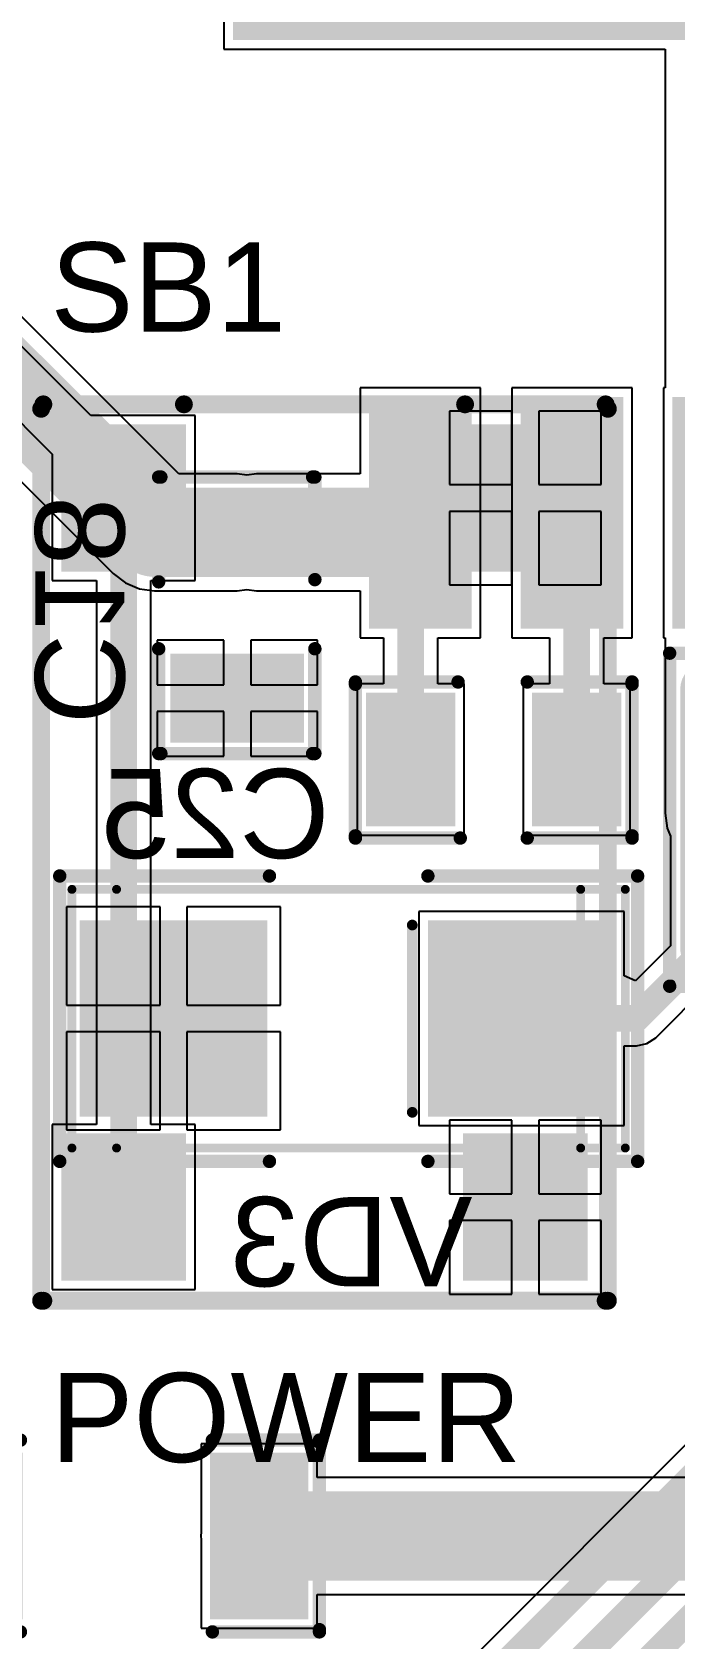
# Model space of a CAD drawing. Header units: millimetres. Extents: x 95 to 305, y 96 to 295.
# Drawn here: x 264.57 to 271.77, y 176.05 to 194.06 of the extents above; entities that cross this region are included whole.
import ezdxf

# ---------------------------------------------------------------- set-up
doc = ezdxf.new("R2010")
doc.units = ezdxf.units.MM
for name, color, linetype in [('BottomLayer', 5, 'Continuous'), ('BottomOverlay', 54, 'Continuous'), ('BottomPaste', 16, 'Continuous'), ('BottomSolder', 6, 'Continuous'), ('Mechanical1', 6, 'Continuous'), ('Mechanical11', 56, 'Continuous'), ('Mechanical15', 56, 'Continuous'), ('TopLayer', 1, 'Continuous'), ('TopOverlay', 2, 'Continuous'), ('TopPaste', 8, 'Continuous'), ('TopSolder', 216, 'Continuous')]:
    doc.layers.add(name, color=color, linetype=linetype)
doc.styles.add('Arial', font='arial.ttf', dxfattribs={"height": 0.2})

# ---------------------------------------------------------------- blocks, each defined once
blk = doc.blocks.new('DO_214AC__SMA__B_56')
at = {"layer": 'BottomLayer'}
for points in [[(-2.95000172, 1.04739948), (-0.95000064, 1.04739948), (-0.95000064, -1.0526014), (-2.95000172, -1.0526014)], [(0.95000064, 1.04739948), (2.95000172, 1.04739948), (2.95000172, -1.0526014), (0.95000064, -1.0526014)]]:
    blk.add_hatch(color=5, dxfattribs=at).paths.add_polyline_path(points)
at = {"layer": 'BottomPaste'}
for points in [[(-2.95000172, 1.04739948), (-0.95000064, 1.04739948), (-0.95000064, -1.0526014), (-2.95000172, -1.0526014)], [(0.95000064, 1.04739948), (2.95000172, 1.04739948), (2.95000172, -1.0526014), (0.95000064, -1.0526014)]]:
    blk.add_hatch(color=16, dxfattribs=at).paths.add_polyline_path(points)
at = {"layer": 'BottomSolder'}
for points in [[(-3.00000162, 1.09739938), (-0.90000074, 1.09739938), (-0.90000074, -1.1026013), (-3.00000162, -1.1026013)], [(0.90000074, 1.09739938), (3.00000162, 1.09739938), (3.00000162, -1.1026013), (0.90000074, -1.1026013)]]:
    blk.add_hatch(color=6, dxfattribs=at).paths.add_polyline_path(points)
at = {"layer": 'BottomOverlay'}
for points, const_width in [([(-0.90000074, 1.59999934), (-3.25000112, 1.5999968)], 0.1499997), ([(-3.25000112, 1.5999968), (-3.25000112, -1.5999968)], 0.1499997), ([(3.22499736, 1.59999934), (0.87499952, 1.59999934)], 0.1499997), ([(3.22499736, 1.59999934), (3.22499736, -1.59999934)], 0.1499997), ([(-0.72500236, 1.05000044), (-0.72500236, -1.05000044)], 0.11999976), ([(-0.90000074, -1.59999934), (-3.25000112, -1.5999968)], 0.1499997), ([(3.22499736, -1.59999934), (0.87499952, -1.59999934)], 0.1499997)]:
    blk.add_lwpolyline(points, dxfattribs=dict(at, const_width=const_width))
for points, const_width in [([(-3.28750168, 1.5999968, 1), (-3.21250056, 1.5999968, 1)], 0.07499858), ([(-3.28750168, 1.5999968, 1), (-3.21250056, 1.5999968, 1)], 0.07499858), ([(-0.9375012999999999, 1.59999934, 1), (-0.86250018, 1.59999934, 1)], 0.07499858), ([(0.8374989599999999, 1.59999934, 1), (0.9125000799999999, 1.59999934, 1)], 0.07499858), ([(3.187496799999999, 1.59999934, 1), (3.26249792, 1.59999934, 1)], 0.07499858), ([(3.187496799999999, 1.59999934, 1), (3.26249792, 1.59999934, 1)], 0.07499858), ([(-0.7550023, 1.05000044, 1), (-0.6950024199999999, 1.05000044, 1)], 0.05999988), ([(-0.7550023, -1.05000044, 1), (-0.6950024199999999, -1.05000044, 1)], 0.05999988), ([(-3.28750168, -1.5999968, 1), (-3.21250056, -1.5999968, 1)], 0.07499858), ([(-3.28750168, -1.5999968, 1), (-3.21250056, -1.5999968, 1)], 0.07499858), ([(-0.9375012999999999, -1.59999934, 1), (-0.86250018, -1.59999934, 1)], 0.07499858), ([(0.8374989599999999, -1.59999934, 1), (0.9125000799999999, -1.59999934, 1)], 0.07499858), ([(3.187496799999999, -1.59999934, 1), (3.26249792, -1.59999934, 1)], 0.07499858), ([(3.187496799999999, -1.59999934, 1), (3.26249792, -1.59999934, 1)], 0.07499858)]:
    blk.add_lwpolyline(points, format="xyb", close=True, dxfattribs=dict(at, const_width=const_width))
at = {"layer": 'Mechanical1', "const_width": 0.0999998}
for points in [[(-2.61180072, 1.44999964), (-2.61180072, -1.44999964)], [(2.58819904, 1.44999964), (-2.61180072, 1.44999964)], [(2.58819904, 1.44999964), (2.58819904, -1.44999964)], [(2.58819904, -1.44999964), (-2.61180072, -1.44999964)]]:
    blk.add_lwpolyline(points, dxfattribs=at)
at = {"layer": 'Mechanical1', "const_width": 0.0499999}
for points in [[(-2.6367994, 1.44999964, 1), (-2.58680204, 1.44999964, 1)], [(-2.6367994, 1.44999964, 1), (-2.58680204, 1.44999964, 1)], [(2.56320036, 1.44999964, 1), (2.61319772, 1.44999964, 1)], [(2.56320036, 1.44999964, 1), (2.61319772, 1.44999964, 1)], [(-2.6367994, -1.44999964, 1), (-2.58680204, -1.44999964, 1)], [(-2.6367994, -1.44999964, 1), (-2.58680204, -1.44999964, 1)], [(2.56320036, -1.44999964, 1), (2.61319772, -1.44999964, 1)], [(2.56320036, -1.44999964, 1), (2.61319772, -1.44999964, 1)]]:
    blk.add_lwpolyline(points, format="xyb", close=True, dxfattribs=at)
at = {"layer": 'Mechanical11', "const_width": 0.0999998}
for points in [[(-3.11179972, 1.44999964), (-3.11179972, -1.44999964)], [(3.08819804, 1.44999964), (-3.11179972, 1.44999964)], [(3.08819804, 1.44999964), (3.08819804, -1.44999964)], [(3.08819804, -1.44999964), (-3.11179972, -1.44999964)]]:
    blk.add_lwpolyline(points, dxfattribs=at)
at = {"layer": 'Mechanical11', "const_width": 0.0499999}
for points in [[(-3.1367984, 1.44999964, 1), (-3.08680104, 1.44999964, 1)], [(-3.1367984, 1.44999964, 1), (-3.08680104, 1.44999964, 1)], [(3.06319936, 1.44999964, 1), (3.11319672, 1.44999964, 1)], [(3.06319936, 1.44999964, 1), (3.11319672, 1.44999964, 1)], [(-3.1367984, -1.44999964, 1), (-3.08680104, -1.44999964, 1)], [(-3.1367984, -1.44999964, 1), (-3.08680104, -1.44999964, 1)], [(3.06319936, -1.44999964, 1), (3.11319672, -1.44999964, 1)], [(3.06319936, -1.44999964, 1), (3.11319672, -1.44999964, 1)]]:
    blk.add_lwpolyline(points, format="xyb", close=True, dxfattribs=at)
blk = doc.blocks.new('DTSM_61N_V_T_R_76')
at = {"layer": 'TopLayer'}
for points in [[(-0.7750022599999999, 5.15000113), (0.77499718, 5.15000113), (0.77499718, 3.85000119), (-0.7750022599999999, 3.85000119)], [(7.17499454, 5.150003669999999), (8.72499398, 5.150003669999999), (8.72499398, 3.85000373), (7.17499454, 3.85000373)], [(-0.77499972, 0.64999997), (0.77499972, 0.64999997), (0.77499972, -0.64999997), (-0.77499972, -0.64999997)], [(7.17499708, 0.64999997), (8.72499652, 0.64999997), (8.72499652, -0.64999997), (7.17499708, -0.64999997)]]:
    blk.add_hatch(color=1, dxfattribs=at).paths.add_polyline_path(points)
at = {"layer": 'TopPaste'}
for points in [[(-0.7750022599999999, 5.15000113), (0.77499718, 5.15000113), (0.77499718, 3.85000119), (-0.7750022599999999, 3.85000119)], [(7.17499454, 5.150003669999999), (8.72499398, 5.150003669999999), (8.72499398, 3.85000373), (7.17499454, 3.85000373)], [(-0.77499972, 0.64999997), (0.77499972, 0.64999997), (0.77499972, -0.64999997), (-0.77499972, -0.64999997)], [(7.17499708, 0.64999997), (8.72499652, 0.64999997), (8.72499652, -0.64999997), (7.17499708, -0.64999997)]]:
    blk.add_hatch(color=8, dxfattribs=at).paths.add_polyline_path(points)
at = {"layer": 'TopSolder'}
for points in [[(-0.8250021599999999, 5.20000103), (0.8249970799999999, 5.20000103), (0.8249970799999999, 3.80000129), (-0.8250021599999999, 3.80000129)], [(7.124994640000001, 5.20000357), (8.77499388, 5.20000357), (8.77499388, 3.80000383), (7.124994640000001, 3.80000383)], [(-0.8249996199999998, 0.69999987), (0.8249996199999998, 0.69999987), (0.8249996199999998, -0.69999987), (-0.8249996199999998, -0.69999987)], [(7.124997179999999, 0.69999987), (8.774996419999999, 0.69999987), (8.774996419999999, -0.69999987), (7.124997179999999, -0.69999987)]]:
    blk.add_hatch(color=216, dxfattribs=at).paths.add_polyline_path(points)
at = {"layer": 'TopOverlay', "const_width": 0.1999996}
for points in [[(-1.05000806, 3.82499108), (-1.05000806, 5.39999174)], [(8.999994699999998, 5.425000579999999), (-1.00000054, 5.425000579999999)], [(8.999997239999999, -0.90000074), (8.999994699999998, 5.39999936)], [(-1.05000552, 0.6749923), (-1.05000806, 3.82499108)], [(-1.05000552, -0.9000083599999998), (-1.05000552, 0.6749923)], [(8.999997239999999, -0.92500196), (-1.00000308, -0.92500196)]]:
    blk.add_lwpolyline(points, dxfattribs=at)
at = {"layer": 'TopOverlay', "const_width": 0.0999998}
for points in [[(-1.10000796, 5.39999174, 1), (-1.00000816, 5.39999174, 1)], [(-1.05000044, 5.425000579999999, 1), (-0.95000064, 5.425000579999999, 1)], [(8.949994799999999, 5.425000579999999, 1), (9.0499946, 5.425000579999999, 1)], [(8.949994799999999, 5.39999936, 1), (9.0499946, 5.39999936, 1)], [(-1.10000796, 3.82499108, 1), (-1.00000816, 3.82499108, 1)], [(-1.10000796, 3.82499108, 1), (-1.00000816, 3.82499108, 1)], [(-1.10000542, 0.6749923, 1), (-1.00000562, 0.6749923, 1)], [(-1.10000542, 0.6749923, 1), (-1.00000562, 0.6749923, 1)], [(-1.10000542, -0.9000083599999998, 1), (-1.00000562, -0.9000083599999998, 1)], [(-1.05000298, -0.92500196, 1), (-0.9500031800000001, -0.92500196, 1)], [(8.94999734, -0.90000074, 1), (9.049997139999999, -0.90000074, 1)], [(8.94999734, -0.92500196, 1), (9.049997139999999, -0.92500196, 1)]]:
    blk.add_lwpolyline(points, format="xyb", close=True, dxfattribs=at)
blk = doc.blocks.new('RES1206_B_120')
at = {"layer": 'BottomLayer'}
for points in [[(-2.09999707, 0.8849994999999999), (-1.09999653, 0.8849994999999999), (-1.09999653, -0.8849994999999999), (-2.09999707, -0.8849994999999999)], [(1.09999653, 0.8849994999999999), (2.09999707, 0.8849994999999999), (2.09999707, -0.8849994999999999), (1.09999653, -0.8849994999999999)]]:
    blk.add_hatch(color=5, dxfattribs=at).paths.add_polyline_path(points)
at = {"layer": 'BottomPaste'}
for points in [[(-2.09999707, 0.8849994999999999), (-1.09999653, 0.8849994999999999), (-1.09999653, -0.8849994999999999), (-2.09999707, -0.8849994999999999)], [(1.09999653, 0.8849994999999999), (2.09999707, 0.8849994999999999), (2.09999707, -0.8849994999999999), (1.09999653, -0.8849994999999999)]]:
    blk.add_hatch(color=16, dxfattribs=at).paths.add_polyline_path(points)
at = {"layer": 'BottomSolder'}
for points in [[(-2.14999697, 0.9349994), (-1.04999663, 0.9349994), (-1.04999663, -0.9349994), (-2.14999697, -0.9349994)], [(1.04999663, 0.9349994), (2.14999697, 0.9349994), (2.14999697, -0.9349994), (1.04999663, -0.9349994)]]:
    blk.add_hatch(color=6, dxfattribs=at).paths.add_polyline_path(points)
at = {"layer": 'BottomOverlay', "const_width": 0.1499997}
for points in [[(-1.07499658, 1.07500166), (-2.2750018, 1.07500166)], [(-2.2750018, 1.05000044), (-2.2750018, -1.05000044)], [(2.2750018, 1.07500166), (1.07499658, 1.07500166)], [(2.2750018, 1.05000044), (2.2750018, -1.05000044)], [(-1.07499658, -1.07500166), (-2.2750018, -1.07500166)], [(2.2750018, -1.07500166), (1.07499658, -1.07500166)]]:
    blk.add_lwpolyline(points, dxfattribs=at)
at = {"layer": 'BottomOverlay', "const_width": 0.07499858}
for points in [[(-2.31250236, 1.07500166, 1), (-2.23750124, 1.07500166, 1)], [(-2.31250236, 1.05000044, 1), (-2.23750124, 1.05000044, 1)], [(-1.11249714, 1.07500166, 1), (-1.03749602, 1.07500166, 1)], [(1.03749602, 1.07500166, 1), (1.11249714, 1.07500166, 1)], [(2.23750124, 1.07500166, 1), (2.31250236, 1.07500166, 1)], [(2.23750124, 1.05000044, 1), (2.31250236, 1.05000044, 1)], [(-2.31250236, -1.05000044, 1), (-2.23750124, -1.05000044, 1)], [(-2.31250236, -1.07500166, 1), (-2.23750124, -1.07500166, 1)], [(-1.11249714, -1.07500166, 1), (-1.03749602, -1.07500166, 1)], [(1.03749602, -1.07500166, 1), (1.11249714, -1.07500166, 1)], [(2.23750124, -1.05000044, 1), (2.31250236, -1.05000044, 1)], [(2.23750124, -1.07500166, 1), (2.31250236, -1.07500166, 1)]]:
    blk.add_lwpolyline(points, format="xyb", close=True, dxfattribs=at)
blk = doc.blocks.new('VLS3012HBX_B_134')
at = {"layer": 'BottomLayer'}
h = blk.add_hatch(color=5, dxfattribs=at)
edge = h.paths.add_edge_path()
edge.add_arc((-1.30000121, 1.45000091), 0.2499995, 90, 180)
edge.add_line((-1.55000071, 1.45000091), (-1.55000071, -1.45000091))
edge.add_arc((-1.30000121, -1.45000091), 0.2499995, 180, 270)
edge.add_line((-1.30000121, -1.70000041), (-0.7999996699999999, -1.70000041))
edge.add_arc((-0.7999996699999999, -1.45000091), 0.2499995, 270, 360)
edge.add_line((-0.5500001699999999, -1.45000091), (-0.5500001699999999, 1.45000091))
edge.add_arc((-0.7999996699999999, 1.45000091), 0.2499995, 0, 90)
edge.add_line((-0.7999996699999999, 1.70000041), (-1.30000121, 1.70000041))
h = blk.add_hatch(color=5, dxfattribs=at)
edge = h.paths.add_edge_path()
edge.add_arc((0.8999994699999999, 1.35000111), 0.3499993, 90, 180)
edge.add_line((0.5500001699999999, 1.35000111), (0.5500001699999999, -1.35000111))
edge.add_arc((0.8999994699999999, -1.35000111), 0.3499993, 180, 270)
edge.add_line((0.8999994699999998, -1.70000041), (1.20000141, -1.70000041))
edge.add_arc((1.20000141, -1.35000111), 0.3499993, 270, 360)
edge.add_line((1.55000071, -1.35000111), (1.55000071, 1.35000111))
edge.add_arc((1.20000141, 1.35000111), 0.3499993, 0, 90)
edge.add_line((1.20000141, 1.70000041), (0.8999994699999999, 1.70000041))
at = {"layer": 'BottomPaste'}
h = blk.add_hatch(color=16, dxfattribs=at)
edge = h.paths.add_edge_path()
edge.add_arc((-1.30000121, 1.45000091), 0.2499995, 90, 180)
edge.add_line((-1.55000071, 1.45000091), (-1.55000071, -1.45000091))
edge.add_arc((-1.30000121, -1.45000091), 0.2499995, 180, 270)
edge.add_line((-1.30000121, -1.70000041), (-0.7999996699999999, -1.70000041))
edge.add_arc((-0.7999996699999999, -1.45000091), 0.2499995, 270, 360)
edge.add_line((-0.5500001699999999, -1.45000091), (-0.5500001699999999, 1.45000091))
edge.add_arc((-0.7999996699999999, 1.45000091), 0.2499995, 0, 90)
edge.add_line((-0.7999996699999999, 1.70000041), (-1.30000121, 1.70000041))
h = blk.add_hatch(color=16, dxfattribs=at)
edge = h.paths.add_edge_path()
edge.add_arc((0.8999994699999999, 1.35000111), 0.3499993, 90, 180)
edge.add_line((0.5500001699999999, 1.35000111), (0.5500001699999999, -1.35000111))
edge.add_arc((0.8999994699999999, -1.35000111), 0.3499993, 180, 270)
edge.add_line((0.8999994699999998, -1.70000041), (1.20000141, -1.70000041))
edge.add_arc((1.20000141, -1.35000111), 0.3499993, 270, 360)
edge.add_line((1.55000071, -1.35000111), (1.55000071, 1.35000111))
edge.add_arc((1.20000141, 1.35000111), 0.3499993, 0, 90)
edge.add_line((1.20000141, 1.70000041), (0.8999994699999999, 1.70000041))
at = {"layer": 'BottomSolder'}
h = blk.add_hatch(color=6, dxfattribs=at)
edge = h.paths.add_edge_path()
edge.add_arc((-1.30000121, 1.45000091), 0.2999994, 90, 180)
edge.add_line((-1.60000061, 1.45000091), (-1.60000061, -1.45000091))
edge.add_arc((-1.30000121, -1.45000091), 0.2999994, 180, 270.0000000000001)
edge.add_line((-1.30000121, -1.75000031), (-0.7999996699999999, -1.75000031))
edge.add_arc((-0.7999996699999999, -1.45000091), 0.2999994, 270, 360)
edge.add_line((-0.5000002699999999, -1.45000091), (-0.5000002699999999, 1.45000091))
edge.add_arc((-0.7999996699999999, 1.45000091), 0.2999994, 0, 90)
edge.add_line((-0.7999996699999999, 1.75000031), (-1.30000121, 1.75000031))
h = blk.add_hatch(color=6, dxfattribs=at)
edge = h.paths.add_edge_path()
edge.add_arc((0.8999994699999999, 1.35000111), 0.3999992, 90, 180)
edge.add_line((0.5000002699999999, 1.35000111), (0.5000002699999999, -1.35000111))
edge.add_arc((0.8999994699999999, -1.35000111), 0.3999992, 180, 270)
edge.add_line((0.8999994699999998, -1.75000031), (1.20000141, -1.75000031))
edge.add_arc((1.20000141, -1.35000111), 0.3999992, 270, 360)
edge.add_line((1.60000061, -1.35000111), (1.60000061, 1.35000111))
edge.add_arc((1.20000141, 1.35000111), 0.3999992, 0, 90)
edge.add_line((1.20000141, 1.75000031), (0.8999994699999999, 1.75000031))
at = {"layer": 'BottomOverlay', "const_width": 0.1499997}
for points in [[(-1.71800012, -1.8796), (-1.71800012, 1.8542)], [(-1.71800012, 1.8542), (1.7272, 1.8542)], [(1.7272, -1.8796), (1.7272, 1.8542)], [(-1.71800012, -1.8796), (1.7272, -1.8796)]]:
    blk.add_lwpolyline(points, dxfattribs=at)
at = {"layer": 'BottomOverlay', "const_width": 0.07499858}
for points in [[(-1.75550068, 1.8542, 1), (-1.68049956, 1.8542, 1)], [(-1.75550068, 1.8542, 1), (-1.68049956, 1.8542, 1)], [(1.68969944, 1.8542, 1), (1.76470056, 1.8542, 1)], [(1.68969944, 1.8542, 1), (1.76470056, 1.8542, 1)], [(-1.75550068, -1.8796, 1), (-1.68049956, -1.8796, 1)], [(-1.75550068, -1.8796, 1), (-1.68049956, -1.8796, 1)], [(1.68969944, -1.8796, 1), (1.76470056, -1.8796, 1)], [(1.68969944, -1.8796, 1), (1.76470056, -1.8796, 1)]]:
    blk.add_lwpolyline(points, format="xyb", close=True, dxfattribs=at)
at = {"layer": 'Mechanical15', "const_width": 0.0999998}
for points in [[(-1.7018, -1.8542), (-1.7018, 1.8542)], [(-1.7018, 1.8542), (1.7018, 1.8542)], [(1.7018, -1.85420254), (1.7018, 1.8542)], [(-1.7018, -1.8542), (1.7018, -1.85420254)]]:
    blk.add_lwpolyline(points, dxfattribs=at)
at = {"layer": 'Mechanical15', "const_width": 0.0499999}
for points in [[(-1.72679868, 1.8542, 1), (-1.67680132, 1.8542, 1)], [(-1.72679868, 1.8542, 1), (-1.67680132, 1.8542, 1)], [(1.67680132, 1.8542, 1), (1.72679868, 1.8542, 1)], [(1.67680132, 1.8542, 1), (1.72679868, 1.8542, 1)], [(-1.72679868, -1.8542, 1), (-1.67680132, -1.8542, 1)], [(-1.72679868, -1.8542, 1), (-1.67680132, -1.8542, 1)], [(1.67680132, -1.85420254, 1), (1.72679868, -1.85420254, 1)], [(1.67680132, -1.85420254, 1), (1.72679868, -1.85420254, 1)]]:
    blk.add_lwpolyline(points, format="xyb", close=True, dxfattribs=at)
blk = doc.blocks.new('TO263_5L_B_154')
at = {"layer": 'BottomLayer'}
for points in [[(-3.72400322, 7.513599399999999), (-2.67400278, 7.513599399999999), (-2.67400278, 5.01359932), (-3.72400322, 5.01359932)], [(-2.02400154, 7.513599399999999), (-0.9740011, 7.513599399999999), (-0.9740011, 5.01359932), (-2.02400154, 5.01359932)], [(-0.3240024, 7.513599399999999), (0.7259980399999999, 7.513599399999999), (0.7259980399999999, 5.01359932), (-0.3240024, 5.01359932)], [(1.37599674, 7.513599399999999), (2.42599718, 7.513599399999999), (2.42599718, 5.01359932), (1.37599674, 5.01359932)], [(3.07599842, 7.513599399999999), (4.12599886, 7.513599399999999), (4.12599886, 5.01359932), (3.07599842, 5.01359932)], [(-5.249002709999999, 0.91359863), (5.650998349999999, 0.91359863), (5.650998349999999, -8.18640095), (-5.249002709999999, -8.18640095)]]:
    blk.add_hatch(color=5, dxfattribs=at).paths.add_polyline_path(points)
at = {"layer": 'BottomPaste'}
for points in [[(-3.72400322, 7.513599399999999), (-2.67400278, 7.513599399999999), (-2.67400278, 5.01359932), (-3.72400322, 5.01359932)], [(-2.02400154, 7.513599399999999), (-0.9740011, 7.513599399999999), (-0.9740011, 5.01359932), (-2.02400154, 5.01359932)], [(-0.3240024, 7.513599399999999), (0.7259980399999999, 7.513599399999999), (0.7259980399999999, 5.01359932), (-0.3240024, 5.01359932)], [(1.37599674, 7.513599399999999), (2.42599718, 7.513599399999999), (2.42599718, 5.01359932), (1.37599674, 5.01359932)], [(3.07599842, 7.513599399999999), (4.12599886, 7.513599399999999), (4.12599886, 5.01359932), (3.07599842, 5.01359932)], [(-5.249002709999999, 0.91359863), (5.650998349999999, 0.91359863), (5.650998349999999, -8.18640095), (-5.249002709999999, -8.18640095)]]:
    blk.add_hatch(color=16, dxfattribs=at).paths.add_polyline_path(points)
at = {"layer": 'BottomSolder'}
for points in [[(-3.774003119999999, 7.563599299999999), (-2.62400288, 7.563599299999999), (-2.62400288, 4.96359942), (-3.774003119999999, 4.96359942)], [(-2.07400144, 7.563599299999999), (-0.9240012, 7.563599299999999), (-0.9240012, 4.96359942), (-2.07400144, 4.96359942)], [(-0.3740023, 7.563599299999999), (0.77599794, 7.563599299999999), (0.77599794, 4.96359942), (-0.3740023, 4.96359942)], [(1.32599684, 7.563599299999999), (2.47599708, 7.563599299999999), (2.47599708, 4.96359942), (1.32599684, 4.96359942)], [(3.02599852, 7.563599299999999), (4.17599876, 7.563599299999999), (4.17599876, 4.96359942), (3.02599852, 4.96359942)], [(-5.29900261, 0.9635985299999998), (5.70099825, 0.9635985299999998), (5.70099825, -8.23640085), (-5.29900261, -8.23640085)]]:
    blk.add_hatch(color=6, dxfattribs=at).paths.add_polyline_path(points)
blk = doc.blocks.new('CAP0805_B_176')
at = {"layer": 'BottomLayer'}
for points in [[(-1.37900029, 0.69250052), (-0.47899955, 0.69250052), (-0.47899955, -0.70449948), (-1.37900029, -0.70449948)], [(0.48100107, 0.69250052), (1.38100181, 0.69250052), (1.38100181, -0.70449948), (0.48100107, -0.70449948)]]:
    blk.add_hatch(color=5, dxfattribs=at).paths.add_polyline_path(points)
at = {"layer": 'BottomPaste'}
for points in [[(-1.37900029, 0.69250052), (-0.47899955, 0.69250052), (-0.47899955, -0.70449948), (-1.37900029, -0.70449948)], [(0.48100107, 0.69250052), (1.38100181, 0.69250052), (1.38100181, -0.70449948), (0.48100107, -0.70449948)]]:
    blk.add_hatch(color=16, dxfattribs=at).paths.add_polyline_path(points)
at = {"layer": 'BottomSolder'}
for points in [[(-1.42900019, 0.7425004199999999), (-0.42899965, 0.7425004199999999), (-0.42899965, -0.7544993799999999), (-1.42900019, -0.7544993799999999)], [(0.4310011699999999, 0.7425004199999999), (1.43100171, 0.7425004199999999), (1.43100171, -0.7544993799999999), (0.4310011699999999, -0.7544993799999999)]]:
    blk.add_hatch(color=6, dxfattribs=at).paths.add_polyline_path(points)
at = {"layer": 'BottomOverlay', "const_width": 0.1499997}
for points in [[(-0.37500052, 0.8750020599999999), (-1.54999944, 0.8750020599999999)], [(-1.54999944, 0.8500008399999999), (-1.54999944, -0.8500008399999999)], [(1.54999944, 0.8750045999999999), (0.37500052, 0.8750045999999999)], [(1.54999944, 0.85000338), (1.54999944, -0.8499983)], [(-0.37500052, -0.8750020599999999), (-1.54999944, -0.8750020599999999)], [(1.54999944, -0.87499952), (0.3999992, -0.87499952)]]:
    blk.add_lwpolyline(points, dxfattribs=at)
at = {"layer": 'BottomOverlay', "const_width": 0.07499858}
for points in [[(-1.5875, 0.8750020599999999, 1), (-1.51249888, 0.8750020599999999, 1)], [(-1.5875, 0.8500008399999999, 1), (-1.51249888, 0.8500008399999999, 1)], [(-0.41250108, 0.8750020599999999, 1), (-0.33749996, 0.8750020599999999, 1)], [(0.33749996, 0.8750045999999999, 1), (0.41250108, 0.8750045999999999, 1)], [(1.51249888, 0.8750045999999999, 1), (1.5875, 0.8750045999999999, 1)], [(1.51249888, 0.85000338, 1), (1.5875, 0.85000338, 1)], [(-1.5875, -0.8500008399999999, 1), (-1.51249888, -0.8500008399999999, 1)], [(-1.5875, -0.8750020599999999, 1), (-1.51249888, -0.8750020599999999, 1)], [(-0.41250108, -0.8750020599999999, 1), (-0.33749996, -0.8750020599999999, 1)], [(0.36249864, -0.87499952, 1), (0.43749976, -0.87499952, 1)], [(1.51249888, -0.8499983, 1), (1.5875, -0.8499983, 1)], [(1.51249888, -0.87499952, 1), (1.5875, -0.87499952, 1)]]:
    blk.add_lwpolyline(points, format="xyb", close=True, dxfattribs=at)
blk = doc.blocks.new('CAP0805_B_182')
at = {"layer": 'BottomLayer'}
for points in [[(-1.37900029, 0.69250052), (-0.47899955, 0.69250052), (-0.47899955, -0.70449948), (-1.37900029, -0.70449948)], [(0.48100107, 0.69250052), (1.38100181, 0.69250052), (1.38100181, -0.70449948), (0.48100107, -0.70449948)]]:
    blk.add_hatch(color=5, dxfattribs=at).paths.add_polyline_path(points)
at = {"layer": 'BottomPaste'}
for points in [[(-1.37900029, 0.69250052), (-0.47899955, 0.69250052), (-0.47899955, -0.70449948), (-1.37900029, -0.70449948)], [(0.48100107, 0.69250052), (1.38100181, 0.69250052), (1.38100181, -0.70449948), (0.48100107, -0.70449948)]]:
    blk.add_hatch(color=16, dxfattribs=at).paths.add_polyline_path(points)
at = {"layer": 'BottomSolder'}
for points in [[(-1.42900019, 0.7425004199999999), (-0.42899965, 0.7425004199999999), (-0.42899965, -0.7544993799999999), (-1.42900019, -0.7544993799999999)], [(0.4310011699999999, 0.7425004199999999), (1.43100171, 0.7425004199999999), (1.43100171, -0.7544993799999999), (0.4310011699999999, -0.7544993799999999)]]:
    blk.add_hatch(color=6, dxfattribs=at).paths.add_polyline_path(points)
at = {"layer": 'BottomOverlay', "const_width": 0.1499997}
for points in [[(-1.55000198, 0.8750020599999999), (-0.37500052, 0.8750020599999999)], [(-1.54999944, 0.8499983), (-1.54999944, -0.8499983)], [(0.37500052, 0.8750045999999999), (1.54999944, 0.8750045999999999)], [(1.54999944, 0.85000338), (1.54999944, -0.8499983)], [(-1.55000198, -0.8750020599999999), (-0.37500052, -0.8750020599999999)], [(0.3999992, -0.87499952), (1.54999944, -0.87499952)]]:
    blk.add_lwpolyline(points, dxfattribs=at)
at = {"layer": 'BottomOverlay', "const_width": 0.07499858}
for points in [[(-1.58750254, 0.8750020599999999, 1), (-1.51250142, 0.8750020599999999, 1)], [(-1.5875, 0.8499983, 1), (-1.51249888, 0.8499983, 1)], [(-0.41250108, 0.8750020599999999, 1), (-0.33749996, 0.8750020599999999, 1)], [(0.33749996, 0.8750045999999999, 1), (0.41250108, 0.8750045999999999, 1)], [(1.51249888, 0.8750045999999999, 1), (1.5875, 0.8750045999999999, 1)], [(1.51249888, 0.85000338, 1), (1.5875, 0.85000338, 1)], [(-1.58750254, -0.8750020599999999, 1), (-1.51250142, -0.8750020599999999, 1)], [(-1.5875, -0.8499983, 1), (-1.51249888, -0.8499983, 1)], [(-0.41250108, -0.8750020599999999, 1), (-0.33749996, -0.8750020599999999, 1)], [(0.36249864, -0.87499952, 1), (0.43749976, -0.87499952, 1)], [(1.51249888, -0.8499983, 1), (1.5875, -0.8499983, 1)], [(1.51249888, -0.87499952, 1), (1.5875, -0.87499952, 1)]]:
    blk.add_lwpolyline(points, format="xyb", close=True, dxfattribs=at)

msp = doc.modelspace()

# ---------------------------------------------------------------- linework, layer by layer
at = {"layer": 'BottomLayer'}
for p, q in [((266.7144907, 203.2717296), (266.7144907, 193.87173316)), ((266.7144907, 193.87173316), (271.65888264, 193.87173316)), ((271.65888264, 193.87173316), (271.65888264, 190.0717306)), ((266.20962506, 189.1091087), (263.6164527, 191.70227852)), ((262.90873758, 190.55565902), (265.47447794, 187.98991866)), ((269.58948876, 190.0717306), (268.23948892, 190.0717306)), ((268.23948892, 190.0717306), (268.23948892, 189.1091087)), ((269.58948876, 187.27173112), (269.58948876, 190.0717306)), ((271.28949044, 190.0717306), (269.9394906, 190.0717306)), ((269.9394906, 190.0717306), (269.9394906, 187.27173112)), ((271.28949044, 187.27173112), (271.28949044, 190.0717306)), ((271.65888264, 190.0717306), (271.63948974, 190.0717306)), ((271.63948974, 190.0717306), (271.63948974, 187.27173112)), ((266.86448786, 189.1091087), (266.20962506, 189.1091087)), ((266.97274012, 189.09485676), (266.86448786, 189.1091087)), ((267.08099492, 189.1091087), (266.97274012, 189.09485676)), ((268.23948892, 189.1091087), (267.08099492, 189.1091087)), ((265.47447794, 187.98991866), (265.61026126, 187.88572786)), ((265.61026126, 187.88572786), (265.7683788, 187.82023396)), ((265.7683788, 187.82023396), (265.9380635, 187.79789466)), ((265.9380635, 187.79789466), (266.86448786, 187.79789466)), ((266.86448786, 187.79789466), (266.97274012, 187.8121466)), ((266.97274012, 187.8121466), (267.08099492, 187.79789466)), ((267.08099492, 187.79789466), (268.23948892, 187.79789466)), ((268.23948892, 187.79789466), (268.23948892, 187.27173112)), ((266.7144907, 187.24349902), (265.96598826, 187.24349902)), ((265.96598826, 187.24349902), (265.96598826, 186.74349748)), ((266.7144907, 186.74349748), (266.7144907, 187.24349902)), ((267.76298746, 187.24349902), (267.0144901, 187.24349902)), ((267.0144901, 187.24349902), (267.0144901, 186.74349748)), ((267.76298746, 186.74349748), (267.76298746, 187.24349902)), ((268.23948892, 187.27173112), (268.50109622, 187.27173112)), ((268.50109622, 187.27173112), (268.50109622, 186.75449822)), ((269.11285014, 186.75449822), (269.11285014, 187.27173112)), ((269.11285014, 187.27173112), (269.58948876, 187.27173112)), ((269.9394906, 187.27173112), (270.36109758, 187.27173112)), ((270.36109758, 187.27173112), (270.36109758, 186.75449822)), ((270.9728515, 186.75449822), (270.9728515, 187.27173112)), ((270.9728515, 187.27173112), (271.28949044, 187.27173112)), ((271.63948974, 187.27173112), (271.65888264, 187.27173112)), ((271.65888264, 187.27173112), (271.65888264, 185.30599718)), ((265.96598826, 186.74349748), (266.7144907, 186.74349748)), ((267.0144901, 186.74349748), (267.76298746, 186.74349748)), ((268.50109622, 186.75449822), (268.20697438, 186.75449822)), ((268.20697438, 186.75449822), (268.20697438, 185.05749882)), ((269.40697198, 186.75449822), (269.11285014, 186.75449822)), ((269.40697198, 185.05749882), (269.40697198, 186.75449822)), ((270.36109758, 186.75449822), (270.06697574, 186.75449822)), ((270.06697574, 186.75449822), (270.06697574, 185.05749882)), ((271.26697334, 186.75449822), (270.9728515, 186.75449822)), ((271.26697334, 185.05749882), (271.26697334, 186.75449822)), ((266.7144907, 186.44349808), (265.96598826, 186.44349808)), ((265.96598826, 186.44349808), (265.96598826, 185.94350162)), ((266.7144907, 185.94350162), (266.7144907, 186.44349808)), ((267.76298746, 186.44349808), (267.0144901, 186.44349808)), ((267.0144901, 186.44349808), (267.0144901, 185.94350162)), ((267.76298746, 185.94350162), (267.76298746, 186.44349808)), ((265.96598826, 185.94350162), (266.7144907, 185.94350162)), ((267.0144901, 185.94350162), (267.76298746, 185.94350162)), ((271.65888264, 185.30599718), (271.68122194, 185.13631248)), ((268.20697438, 185.05749882), (269.40697198, 185.05749882)), ((270.06697574, 185.05749882), (271.26697334, 185.05749882)), ((271.68122194, 185.13631248), (271.7191543, 185.04473532)), ((271.7191543, 185.04473532), (271.7191543, 183.8182379)), ((265.99999886, 184.25260076), (264.94999842, 184.25260076)), ((264.94999842, 184.25260076), (264.94999842, 183.15262074)), ((265.99999886, 183.15262074), (265.99999886, 184.25260076)), ((267.3499987, 184.25260076), (266.29999826, 184.25260076)), ((266.29999826, 184.25260076), (266.29999826, 183.15262074)), ((267.3499987, 183.15262074), (267.3499987, 184.25260076)), ((271.20000116, 184.20260086), (268.9000006799999, 184.20260086)), ((268.9000006799999, 184.20260086), (268.9000006799999, 181.80260058)), ((271.20000116, 183.47869324), (271.20000116, 184.20260086)), ((271.7191543, 183.8182379), (271.32700116, 183.4260873)), ((271.32700116, 183.4260873), (271.20000116, 183.47869324)), ((271.55238044, 182.7863121), (272.151729, 183.3856632)), ((264.94999842, 183.15262074), (265.99999886, 183.15262074)), ((266.29999826, 183.15262074), (267.3499987, 183.15262074)), ((265.99999886, 182.85262134), (264.94999842, 182.85262134)), ((264.94999842, 182.85262134), (264.94999842, 181.75260068)), ((265.99999886, 181.75260068), (265.99999886, 182.85262134)), ((267.3499987, 182.85262134), (266.29999826, 182.85262134)), ((266.29999826, 182.85262134), (266.29999826, 181.75260068)), ((267.3499987, 181.75260068), (267.3499987, 182.85262134)), ((271.20000116, 181.80260058), (271.20000116, 182.69672376)), ((271.20000116, 182.69672376), (271.33607912, 182.69672376)), ((271.33607912, 182.69672376), (271.33609182, 182.69672122)), ((271.33609182, 182.69672122), (271.45314518, 182.72000794)), ((271.45314518, 182.72000794), (271.55238044, 182.7863121)), ((268.9000006799999, 181.80260058), (271.20000116, 181.80260058)), ((264.94999842, 181.75260068), (265.99999886, 181.75260068)), ((266.29999826, 181.75260068), (267.3499987, 181.75260068)), ((267.75996994, 178.23500294), (266.45997254, 178.23500294)), ((266.45997254, 178.23500294), (266.45997254, 177.24260462)), ((267.75996994, 177.85561076), (267.75996994, 178.23500294)), ((270.22972878, 177.85561076), (267.75996994, 177.85561076)), ((270.2297491, 177.85560822), (270.22972878, 177.85561076)), ((272.6994927, 177.85560822), (270.2297491, 177.85560822)), ((266.45997254, 177.24260462), (266.45436422, 177.20000374)), ((266.45436422, 177.20000374), (266.45997254, 177.15740286)), ((266.45997254, 177.15740286), (266.45997254, 176.16500454)), ((267.75996994, 176.16500454), (267.75996994, 176.54439672)), ((267.75996994, 176.54439672), (270.229711, 176.54439672)), ((270.229711, 176.54439672), (270.22973132, 176.54439418)), ((270.22973132, 176.54439418), (272.6994927, 176.54439418)), ((266.45997254, 176.16500454), (267.75996994, 176.16500454))]:
    msp.add_line(p, q, dxfattribs=at)
for points, const_width in [([(263.15286206, 191.23870312), (265.9380635, 188.45350168)], 1.00000054), ([(268.7474178, 188.8388019), (268.80697318, 188.77924652)], 0.2999994), ([(265.9380635, 188.45350168), (266.86448786, 188.45350168)], 1.00000054), ([(267.08099492, 188.45350168), (268.4394885199999, 188.45350168)], 1.00000054), ([(268.80697318, 185.90599852), (268.80697318, 188.77924652)], 0.2999994), ([(270.6144905199999, 188.67173086), (270.66697454, 188.61924684)], 0.2999994), ([(270.66697454, 185.90599852), (270.66697454, 188.61924684)], 0.2999994), ([(271.33609182, 183.00260072), (272.3769889, 184.0434978)], 0.2999994), ([(270.05000092, 183.00260072), (271.33609182, 183.00260072)], 0.2999994), ([(267.10997124, 177.20000374), (270.22972878, 177.20000374)], 1.00000054), ([(270.22972878, 177.20000374), (270.22973132, 177.2000012)], 1.00000054), ([(270.22973132, 177.2000012), (274.57698958, 177.2000012)], 1.00000054)]:
    msp.add_lwpolyline(points, dxfattribs=dict(at, const_width=const_width))
for points, const_width in [([(268.67241922, 188.8388019, 1), (268.82241638, 188.8388019, 1)], 0.1499997), ([(265.688064, 188.45350168, 1), (266.1880629999999, 188.45350168, 1)], 0.499999), ([(265.688064, 188.45350168, 1), (266.1880629999999, 188.45350168, 1)], 0.499999), ([(266.61448836, 188.45350168, 1), (267.1144873599999, 188.45350168, 1)], 0.499999), ([(266.83099542, 188.45350168, 1), (267.33099442, 188.45350168, 1)], 0.499999), ([(268.18948902, 188.45350168, 1), (268.68948802, 188.45350168, 1)], 0.499999), ([(268.7319746, 188.77924652, 1), (268.88197176, 188.77924652, 1)], 0.1499997), ([(268.7319746, 188.77924652, 1), (268.88197176, 188.77924652, 1)], 0.1499997), ([(270.5394919399999, 188.67173086, 1), (270.6894891, 188.67173086, 1)], 0.1499997), ([(270.59197596, 188.61924684, 1), (270.74197312, 188.61924684, 1)], 0.1499997), ([(270.59197596, 188.61924684, 1), (270.74197312, 188.61924684, 1)], 0.1499997), ([(268.7319746, 185.90599852, 1), (268.88197176, 185.90599852, 1)], 0.1499997), ([(270.59197596, 185.90599852, 1), (270.74197312, 185.90599852, 1)], 0.1499997), ([(269.97500234, 183.00260072, 1), (270.1249995, 183.00260072, 1)], 0.1499997), ([(271.26109324, 183.00260072, 1), (271.4110904, 183.00260072, 1)], 0.1499997), ([(271.26109324, 183.00260072, 1), (271.4110904, 183.00260072, 1)], 0.1499997), ([(266.85997174, 177.20000374, 1), (267.35997074, 177.20000374, 1)], 0.499999), ([(269.97972928, 177.20000374, 1), (270.47972828, 177.20000374, 1)], 0.499999), ([(269.97972928, 177.20000374, 1), (270.47972828, 177.20000374, 1)], 0.499999), ([(269.97973182, 177.2000012, 1), (270.47973082, 177.2000012, 1)], 0.499999), ([(269.97973182, 177.2000012, 1), (270.47973082, 177.2000012, 1)], 0.499999)]:
    msp.add_lwpolyline(points, format="xyb", close=True, dxfattribs=dict(at, const_width=const_width))
at = {"layer": 'TopLayer'}
for p, q in [((265.2240949, 189.7627523), (263.97366814, 191.0131816)), ((284.2941228, 190.6266952), (240.47330112, 146.80587606)), ((263.63067924, 190.49101602), (264.7915227399999, 189.33017506)), ((266.39151954, 189.7627523), (265.2240949, 189.7627523)), ((266.39151954, 187.91275346), (266.39151954, 189.7627523)), ((269.9415226, 189.81275474), (269.241524, 189.81275474)), ((269.241524, 189.81275474), (269.241524, 188.98777036)), ((269.9415226, 188.98777036), (269.9415226, 189.81275474)), ((270.9415206, 189.81275474), (270.241522, 189.81275474)), ((270.241522, 189.81275474), (270.241522, 188.98777036)), ((270.9415206, 188.98777036), (270.9415206, 189.81275474)), ((264.7915227399999, 189.33017506), (264.7915227399999, 187.91275346)), ((269.241524, 188.98777036), (269.9415226, 188.98777036)), ((270.241522, 188.98777036), (270.9415206, 188.98777036)), ((269.9415226, 188.68777096), (269.241524, 188.68777096)), ((269.241524, 188.68777096), (269.241524, 187.8627561)), ((269.9415226, 187.8627561), (269.9415226, 188.68777096)), ((270.9415206, 188.68777096), (270.241522, 188.68777096)), ((270.241522, 188.68777096), (270.241522, 187.8627561)), ((270.9415206, 187.8627561), (270.9415206, 188.68777096)), ((264.7915227399999, 187.91275346), (265.28564418, 187.91275346)), ((265.28564418, 187.91275346), (265.28564418, 181.8127555)), ((265.8973981, 181.8127555), (265.8973981, 187.91275346)), ((265.8973981, 187.91275346), (266.39151954, 187.91275346)), ((269.241524, 187.8627561), (269.9415226, 187.8627561)), ((270.241522, 187.8627561), (270.9415206, 187.8627561)), ((265.28564418, 181.8127555), (264.7915227399999, 181.8127555)), ((264.7915227399999, 181.8127555), (264.7915227399999, 179.96275666)), ((266.39151954, 181.8127555), (265.8973981, 181.8127555)), ((266.39151954, 179.96275666), (266.39151954, 181.8127555)), ((269.9415226, 181.86275794), (269.24152654, 181.86275794)), ((269.24152654, 181.86275794), (269.24152654, 181.03777102)), ((269.9415226, 181.03777102), (269.9415226, 181.86275794)), ((270.94152314, 181.86275794), (270.241522, 181.86275794)), ((270.241522, 181.86275794), (270.241522, 181.03777102)), ((270.94152314, 181.03777102), (270.94152314, 181.86275794)), ((269.24152654, 181.03777102), (269.9415226, 181.03777102)), ((270.241522, 181.03777102), (270.94152314, 181.03777102)), ((269.9415226, 180.73777162), (269.24152654, 180.73777162)), ((269.24152654, 180.73777162), (269.24152654, 179.9127593)), ((269.9415226, 179.9127593), (269.9415226, 180.73777162)), ((270.94152314, 180.73777162), (270.241522, 180.73777162)), ((270.241522, 180.73777162), (270.241522, 179.9127593)), ((270.94152314, 179.9127593), (270.94152314, 180.73777162)), ((264.7915227399999, 179.96275666), (266.39151954, 179.96275666)), ((269.24152654, 179.9127593), (269.9415226, 179.9127593)), ((270.241522, 179.9127593), (270.94152314, 179.9127593))]:
    msp.add_line(p, q, dxfattribs=at)
at = {"layer": 'TopLayer', "const_width": 0.2999994}
for points in [[(238.78506218, 143.1251265), (288.74999908, 193.0900634)], [(263.75737952, 190.79689298), (265.5915186, 188.9627539)], [(240.6000014, 146.4999991), (284.59999976, 190.49999746)], [(238.59080298, 143.69080228), (285.2000011, 190.3000004)], [(265.5915186, 188.83775288), (265.5915186, 188.9627539)], [(265.59152114, 180.88775608), (265.59152114, 188.83775288)]]:
    msp.add_lwpolyline(points, dxfattribs=at)
at = {"layer": 'TopLayer', "const_width": 0.1499997}
for points in [[(265.51652002, 188.9627539, 1), (265.66651718, 188.9627539, 1)], [(265.51652002, 188.9627539, 1), (265.66651718, 188.9627539, 1)], [(265.51652002, 188.83775288, 1), (265.66651718, 188.83775288, 1)], [(265.51652256, 188.83775288, 1), (265.66651972, 188.83775288, 1)], [(265.51652256, 180.88775608, 1), (265.66651972, 180.88775608, 1)]]:
    msp.add_lwpolyline(points, format="xyb", close=True, dxfattribs=at)

# ---------------------------------------------------------------- block references
for name, p, rotation in [('TO263_5L_B_154', (272.51548748, 194.93533022), 180), ('DTSM_61N_V_T_R_76', (265.59152114, 188.83775288), 270), ('CAP0805_B_182', (266.85848838, 187.52250024), 90), ('CAP0805_B_176', (269.73797462, 185.89999904), 180), ('DO_214AC__SMA__B_56', (268.09999974, 182.99999976), 180), ('RES1206_B_120', (265.50997444, 177.20000374), 180)]:
    msp.add_blockref(name, p, dxfattribs=dict(rotation=rotation))
msp.add_blockref('VLS3012HBX_B_134', (273.42698934, 185.24349794))

# ---------------------------------------------------------------- texts
at = {"layer": 'BottomOverlay', "style": 'Arial', "text_generation_flag": 2}
msp.add_text('C18', height=1.00000054, rotation=270, dxfattribs=at).set_placement((264.59999912, 186.30000078))
for s, p in [('C25', (267.90000014, 184.80000124)), ('VD3', (269.49999948, 180.00000068))]:
    msp.add_text(s, height=1.00000054, dxfattribs=at).set_placement(p)
at = {"layer": 'TopOverlay', "style": 'Arial'}
for s, p in [('SB1', (264.7696, 190.7032)), ('POWER', (264.7696, 178.0286))]:
    msp.add_text(s, height=1.00000054, dxfattribs=at).set_placement(p)

doc.saveas('drawing.dxf')
